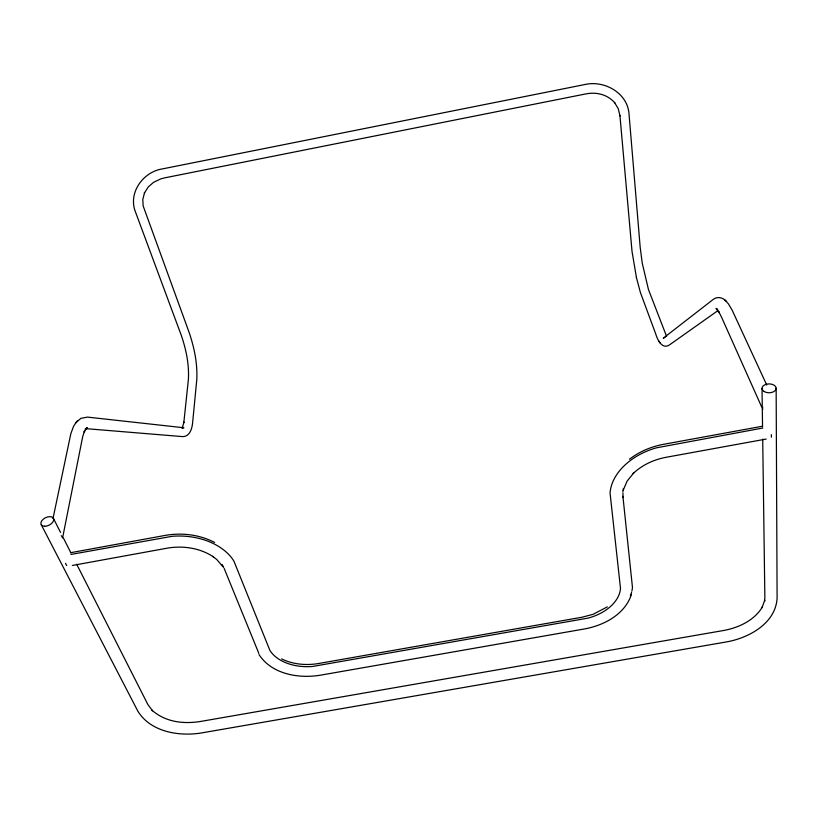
<?xml version="1.0" encoding="UTF-8"?>
<svg xmlns="http://www.w3.org/2000/svg" width="818" height="818" viewBox="0 0 818 818"><rect width="100%" height="100%" fill="white"/><g stroke="black" fill="none" stroke-linecap="round" stroke-linejoin="round"><path stroke-width="1.23" d="M53.058 518.244L70.818 433.765L73.579 426.27L76.371 422.068M623.336 489.941L627.058 481.209L633.653 473.009L633.152 473.54C642.13 464.972 653.807 459.614 665.934 457.323L766.19 439.051M631.424 594.441C624.942 614.328 604.113 625.361 584.665 628.919L320.186 675.228C298.498 678.766 271.699 674.236 258.979 654.512M75.45 423.151L80.88 418.335L87.465 417.108L183.927 427.763L182.291 428.008L183.917 422.006L183.794 422.906L188.375 379.603C189.285 364.552 186.126 349.46 181.259 335.278L135.553 212.159C127.731 193.007 143.099 171.719 162.629 168.866L584.369 84.632C604.113 79.796 627.907 92.915 629.062 114.448L640.177 247.23L642.222 263.028L648.429 289.439L666.588 336.382M76.473 421.955L77.413 420.851M182.434 427.834L182.291 428.008M717.928 310.615L669.308 345.022C662.283 349.695 657.508 339.869 655.883 334.398L640.412 292.558L636.373 277.333M629.471 459.235C639.257 451.689 650.883 446.74 662.999 444.419L762.171 426.29M607.324 606.874L593.101 614.308L582.13 617.212L318.488 663.521C306.116 665.596 292.987 664.431 281.607 658.93M41.289 524.788L137.853 711.169C150.614 731.936 178.702 736.537 201.044 733.02L726.701 641.885C748.951 637.897 775.597 623.398 777.1 598.234L776.149 388.213M665.065 337.343L663.296 338.182L713.122 299.5C716.67 296.474 722.274 297.179 725.392 300.472M70.45 552.733L165.573 535.34C182.117 532.498 199.664 534.665 214.633 542.457M70.992 554.43L172.005 536.332A57.321 38.937 2.4 0 1 233.948 561.209L269.879 650.361A41.708 27.352 -2.3 0 0 312.752 666.435L588.122 618.101A42.26 28.016 -11.2 0 0 620.504 588.428L610.064 493.121A58.589 40.716 -15.7 0 1 656.414 447.835L762.816 428.029M72.321 565.463L167.271 548.162C182.987 545.463 199.96 547.937 213.396 556.833L212.752 556.373L216.76 559.502L222.833 566.629M717.059 309.245L717.775 309.572L716.036 308.406L719.472 312.875L718.756 311.689L721.65 317.415L762.294 408.346L762.55 426.873M725.576 300.646L728.46 303.918L732.284 310.451L766.722 384.992M724.451 299.613L726.496 301.484M658.889 341.106L660.034 342.906M258.825 653.357L224.173 568.459M222.179 564.532L223.672 567.477M53.282 518.101L60.542 532.406M70.9 552.825L62.802 536.853L82.72 436.495L84.643 430.81L84.101 432.047L86.534 428.254L85.604 429.348L87.444 427.886L85.276 429.327L87.199 428.274L85.317 428.601L182.516 436.607C190.287 436.812 192.363 427.497 192.751 421.382L196.78 379.716C197.629 363.713 194.285 347.681 189.183 332.578L143.15 205.931L142.802 199.439L144.582 192.629L144.326 193.16L148.191 187.046L153.498 182.342L160.727 178.907L164.858 177.823L585.688 93.947C596.404 91.831 607.15 94.254 614.809 102.833L614.451 102.393L618.234 108.661L619.993 115.921L619.911 115.348L632.038 251.525L636.445 277.629M76.708 564.277L147.905 704.584L152.526 710.791L151.851 710.116C165.492 722.1 182.803 724.022 199.52 721.64L724.063 630.412C739.073 627.61 754.431 620.279 762.529 606.792L762.008 607.631L764.718 600.269L764.544 601.394L764.861 597.672L762.713 439.123M622.917 496.383L632.457 587.375A54.366 36.053 -11.2 0 1 631.895 590.985M622.958 493.193L623.03 497.559M762.028 388.417L762.264 405.748M771.323 434.634A6.646 1.38 78.1 0 1 771.343 437.149M762.795 409.46A6.922 4.877 -20.7 0 1 762.754 406.853M61.248 535.698A6.708 4.56 7 0 1 62.424 537.999M66.718 565.555A6.432 2.209 81.4 0 1 65.573 563.316M622.846 492.027A45.532 31.636 -15.7 0 1 623.285 488.806M631.598 592.191A54.366 36.053 -11.2 0 1 630.361 595.78M182.649 427.241L182.22 428.203L182.67 427.241M764.216 391.556A7.065 4.448 -0.1 0 0 775.955 389.368A7.065 4.448 -0.1 0 0 767.09 384.071A7.065 4.448 -0.1 0 0 764.216 391.556M44.714 526.26A6.881 4.131 -26.5 0 0 53.681 519.103A6.881 4.131 -26.5 0 0 43.487 519.001A6.881 4.131 -26.5 0 0 44.714 526.26"/></g></svg>
